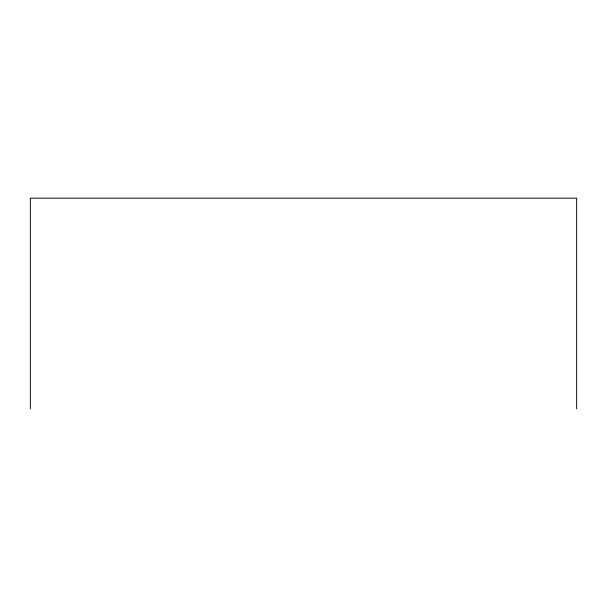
<?xml version="1.0" encoding="UTF-8"?>
<svg xmlns="http://www.w3.org/2000/svg" width="607" height="607" viewBox="0 0 607 607"><rect width="100%" height="100%" fill="white"/><g stroke="black" fill="none" stroke-linecap="round" stroke-linejoin="round"><path stroke-width="0.91" d="M576.65 408.837L576.65 198.163L30.35 198.163L30.35 408.837"/></g></svg>
